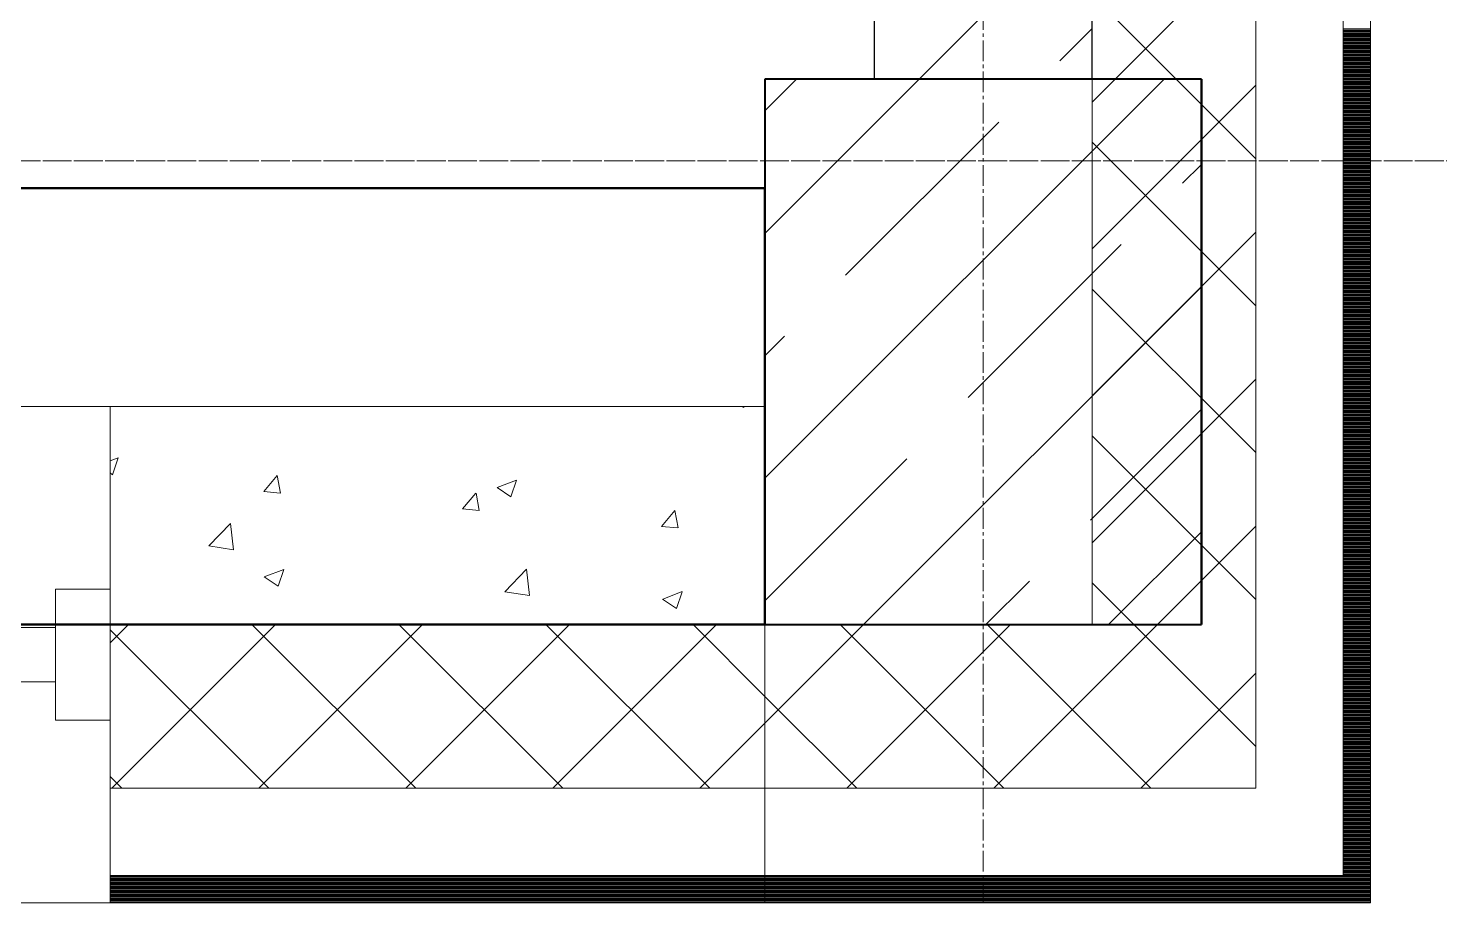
# Model space of a CAD drawing. Header units: millimetres. Extents: x -24360 to 609566, y -391049 to 148426.
# Drawn here: x 227575 to 228868, y -261121 to -260319 of the extents above; entities that cross this region are included whole.
import ezdxf

# ---------------------------------------------------------------- set-up
doc = ezdxf.new("R2010")
doc.units = ezdxf.units.MM
doc.linetypes.add('CENTER2', pattern=[28.575, 19.05, -3.175, 3.175, -3.175])
doc.linetypes.add('HIDDEN2', pattern=[4.7625, 3.175, -1.5875])
for name, color, linetype, lineweight in [('A-Wall_Материал_Газоблок_Контур', 250, 'Continuous', 0), ('АР_Колонны', 70, 'Continuous', 30), ('АР_Окна', 4, 'Continuous', 5), ('АР_Стены ЖБ', 7, 'Continuous', 30), ('АР_Стены ПЕНОблок', 52, 'Continuous', 20), ('АР_Тонкая', 254, 'Continuous', 5), ('АР_Утеплитель', 31, 'Continuous', 0), ('АР_Штриховка', 8, 'Continuous', 0)]:
    doc.layers.add(name, color=color, linetype=linetype, lineweight=lineweight)
doc.layers.add('АР_Оси_РД_100', color=7, linetype='Continuous', lineweight=0, true_color=0x525252)
doc.layers.add('КР_Балки-0.5', color=60, linetype='Continuous', lineweight=50, plot=False)

msp = doc.modelspace()

# ---------------------------------------------------------------- linework, layer by layer
at = {"layer": 'A-Wall_Материал_Газоблок_Контур', "color": 18, "linetype": 'Continuous', "lineweight": 0, "true_color": 0x000000}
for p, q in [((227650, -260665.584), (225250, -260665.584)), ((225250, -261120.584), (227650, -261120.584))]:
    msp.add_line(p, q, dxfattribs=at)
at = {"layer": 'АР_Колонны', "color": 18, "linetype": 'HIDDEN2', "lineweight": 25, "true_color": 0x000000}
for p, q in [((228250, -260365.584), (228650, -260365.584)), ((228250, -260865.584), (228250, -260365.584)), ((228650, -260365.584), (228650, -260865.584)), ((228650, -260865.584), (228250, -260865.584))]:
    msp.add_line(p, q, dxfattribs=at)
at = {"layer": 'АР_Колонны', "color": 18, "linetype": 'Continuous', "lineweight": 30, "true_color": 0x000000}
for p, q in [((228650, -260365.584), (228250, -260365.584)), ((228250, -260365.584), (228250, -260865.584)), ((228650, -260865.584), (228650, -260365.584)), ((228250, -260865.584), (228650, -260865.584))]:
    msp.add_line(p, q, dxfattribs=at)
at = {"layer": 'АР_Окна', "color": 18, "linetype": 'Continuous', "lineweight": 5, "true_color": 0x000000}
for p, q in [((227650, -260665.584), (225250, -260665.584)), ((227650, -260833.084), (227600, -260833.084)), ((227600, -260833.084), (227600, -260953.084)), ((227650, -260953.084), (227650, -260833.084)), ((225300, -260868.084), (227600, -260868.084)), ((227600, -260868.084), (227600, -260918.084)), ((227600, -260918.084), (225300, -260918.084)), ((227600, -260953.084), (227650, -260953.084)), ((227650, -261120.584), (225250, -261120.584))]:
    msp.add_line(p, q, dxfattribs=at)
at = {"layer": 'АР_Оси_РД_100', "linetype": 'CENTER2'}
for p, q in [((228450, -261120.584), (228450, -235341.905)), ((228450, -261120.584), (228450, -238440.584)), ((205050, -260440.584), (230255, -260440.584))]:
    msp.add_line(p, q, dxfattribs=at)
msp.add_lwpolyline([(206700, -260440.584), (231910, -260440.584), (232410, -260590.584)], dxfattribs=at)
at = {"layer": 'АР_Стены ЖБ', "color": 18, "linetype": 'Continuous', "lineweight": 30, "true_color": 0x000000}
for p, q in [((228350, -256740.584), (228350, -260365.584)), ((228550, -260365.584), (228550, -256740.584)), ((228350, -260365.584), (228550, -260365.584))]:
    msp.add_line(p, q, dxfattribs=at)
at = {"layer": 'АР_Стены ЖБ', "color": 18, "linetype": 'Continuous', "lineweight": 40, "true_color": 0x000000}
for p, q in [((228650, -260365.584), (228250, -260365.584)), ((228250, -260365.584), (228250, -260865.584)), ((228650, -260865.584), (228650, -260365.584)), ((228250, -260865.584), (228650, -260865.584))]:
    msp.add_line(p, q, dxfattribs=at)
at = {"layer": 'АР_Стены ПЕНОблок', "color": 18, "linetype": 'Continuous', "lineweight": 20, "true_color": 0x000000}
for p, q in [((228250, -260665.584), (227650, -260665.584)), ((227650, -260665.584), (227650, -260865.584)), ((228250, -260865.584), (228250, -260665.584)), ((227650, -260865.584), (228250, -260865.584))]:
    msp.add_line(p, q, dxfattribs=at)
at = {"layer": 'АР_Тонкая', "color": 18, "linetype": 'Continuous', "lineweight": 5, "true_color": 0x000000}
for p, q in [((228700, -258490.584), (228700, -261015.584)), ((228780, -261095.584), (228780, -258570.584)), ((228780, -258570.584), (228780, -261095.584)), ((228805, -261120.584), (228805, -258595.584)), ((228250, -261015.584), (227650, -261015.584)), ((227650, -261015.584), (227650, -261095.584)), ((228250, -261095.584), (228250, -261015.584)), ((228700, -261015.584), (228250, -261015.584)), ((228250, -261015.584), (228250, -261095.584)), ((227650, -261095.584), (228250, -261095.584)), ((228250, -261095.584), (227650, -261095.584)), ((227650, -261095.584), (227650, -261120.584)), ((228250, -261120.584), (228250, -261095.584)), ((228250, -261095.584), (228780, -261095.584)), ((228780, -261095.584), (228250, -261095.584)), ((228250, -261095.584), (228250, -261120.584)), ((227650, -261120.584), (228250, -261120.584)), ((228250, -261120.584), (228805, -261120.584))]:
    msp.add_line(p, q, dxfattribs=at)
at = {"layer": 'АР_Утеплитель', "color": 18, "linetype": 'Continuous', "lineweight": 0, "true_color": 0x000000}
for p, q in [((228550, -258340.584), (228550, -260865.584)), ((228700, -261015.584), (228700, -258490.584)), ((228250, -260865.584), (227650, -260865.584)), ((227650, -260865.584), (227650, -261015.584)), ((228250, -261015.584), (228250, -260865.584)), ((228550, -260865.584), (228250, -260865.584)), ((228250, -260865.584), (228250, -261015.584)), ((227650, -261015.584), (228250, -261015.584)), ((228250, -261015.584), (228700, -261015.584))]:
    msp.add_line(p, q, dxfattribs=at)
at = {"layer": 'АР_Штриховка', "color": 18, "linetype": 'Continuous', "lineweight": 5, "true_color": 0x000000}
for p, q in [((228391.315, -260365.584), (228550, -260206.899)), ((228520.414, -260348.738), (228550, -260319.152)), ((228250, -260506.899), (228391.315, -260365.584)), ((228250, -260731.405), (228615.822, -260365.584)), ((228250, -260394.646), (228279.062, -260365.584)), ((228323.971, -260545.181), (228464.287, -260404.865)), ((228632.667, -260460.991), (228650, -260443.659)), ((228436.224, -260657.434), (228576.541, -260517.118)), ((228340.328, -260865.584), (228650, -260555.912)), ((228250, -260619.152), (228267.844, -260601.308)), ((228548.477, -260769.688), (228650, -260668.165)), ((228250, -260843.659), (228380.097, -260713.561)), ((228564.834, -260865.584), (228650, -260780.418)), ((228452.581, -260865.584), (228492.351, -260825.814))]:
    msp.add_line(p, q, dxfattribs=at)
at = {"layer": 'АР_Штриховка', "color": 18, "linetype": 'Continuous', "lineweight": 0, "true_color": 0x000000}
for p, q in [((228550, -260386.504), (228700, -260236.504)), ((228700, -260438.521), (228550, -260288.521)), ((228780, -260319.584), (228805, -260319.584)), ((228780, -260320.584), (228805, -260320.584)), ((228780, -260321.584), (228805, -260321.584)), ((228780, -260322.584), (228805, -260322.584)), ((228780, -260323.584), (228805, -260323.584)), ((228780, -260324.584), (228805, -260324.584)), ((228780, -260325.584), (228805, -260325.584)), ((228780, -260326.584), (228805, -260326.584)), ((228780, -260327.584), (228805, -260327.584)), ((228780, -260328.584), (228805, -260328.584)), ((228780, -260329.584), (228805, -260329.584)), ((228780, -260330.584), (228805, -260330.584)), ((228780, -260331.584), (228805, -260331.584)), ((228780, -260332.584), (228805, -260332.584)), ((228780, -260333.584), (228805, -260333.584)), ((228780, -260334.584), (228805, -260334.584)), ((228780, -260335.584), (228805, -260335.584)), ((228780, -260336.584), (228805, -260336.584)), ((228780, -260337.584), (228805, -260337.584)), ((228780, -260338.584), (228805, -260338.584)), ((228780, -260339.584), (228805, -260339.584)), ((228780, -260340.584), (228805, -260340.584)), ((228780, -260341.584), (228805, -260341.584)), ((228780, -260342.584), (228805, -260342.584)), ((228780, -260343.584), (228805, -260343.584)), ((228780, -260344.584), (228805, -260344.584)), ((228780, -260345.584), (228805, -260345.584)), ((228780, -260346.584), (228805, -260346.584)), ((228780, -260347.584), (228805, -260347.584)), ((228780, -260348.584), (228805, -260348.584)), ((228780, -260349.584), (228805, -260349.584)), ((228780, -260350.584), (228805, -260350.584)), ((228780, -260351.584), (228805, -260351.584)), ((228780, -260352.584), (228805, -260352.584)), ((228780, -260353.584), (228805, -260353.584)), ((228780, -260354.584), (228805, -260354.584)), ((228780, -260355.584), (228805, -260355.584)), ((228780, -260356.584), (228805, -260356.584)), ((228780, -260357.584), (228805, -260357.584)), ((228780, -260358.584), (228805, -260358.584)), ((228780, -260359.584), (228805, -260359.584)), ((228780, -260360.584), (228805, -260360.584)), ((228550, -260521.208), (228700, -260371.208)), ((228780, -260361.584), (228805, -260361.584)), ((228780, -260362.584), (228805, -260362.584)), ((228780, -260363.584), (228805, -260363.584)), ((228780, -260364.584), (228805, -260364.584)), ((228780, -260365.584), (228805, -260365.584)), ((228780, -260366.584), (228805, -260366.584)), ((228780, -260367.584), (228805, -260367.584)), ((228780, -260368.584), (228805, -260368.584)), ((228780, -260369.584), (228805, -260369.584)), ((228780, -260370.584), (228805, -260370.584)), ((228780, -260371.584), (228805, -260371.584)), ((228780, -260372.584), (228805, -260372.584)), ((228780, -260373.584), (228805, -260373.584)), ((228780, -260374.584), (228805, -260374.584)), ((228780, -260375.584), (228805, -260375.584)), ((228780, -260376.584), (228805, -260376.584)), ((228780, -260377.584), (228805, -260377.584)), ((228780, -260378.584), (228805, -260378.584)), ((228780, -260379.584), (228805, -260379.584)), ((228780, -260380.584), (228805, -260380.584)), ((228780, -260381.584), (228805, -260381.584)), ((228780, -260382.584), (228805, -260382.584)), ((228780, -260383.584), (228805, -260383.584)), ((228780, -260384.584), (228805, -260384.584)), ((228780, -260385.584), (228805, -260385.584)), ((228780, -260386.584), (228805, -260386.584)), ((228780, -260387.584), (228805, -260387.584)), ((228780, -260388.584), (228805, -260388.584)), ((228780, -260389.584), (228805, -260389.584)), ((228780, -260390.584), (228805, -260390.584)), ((228780, -260391.584), (228805, -260391.584)), ((228780, -260392.584), (228805, -260392.584)), ((228780, -260393.584), (228805, -260393.584)), ((228780, -260394.584), (228805, -260394.584)), ((228780, -260395.584), (228805, -260395.584)), ((228780, -260396.584), (228805, -260396.584)), ((228780, -260397.584), (228805, -260397.584)), ((228780, -260398.584), (228805, -260398.584)), ((228780, -260399.584), (228805, -260399.584)), ((228780, -260400.584), (228805, -260400.584)), ((228780, -260401.584), (228805, -260401.584)), ((228780, -260402.584), (228805, -260402.584)), ((228780, -260403.584), (228805, -260403.584)), ((228780, -260404.584), (228805, -260404.584)), ((228780, -260405.584), (228805, -260405.584)), ((228780, -260406.584), (228805, -260406.584)), ((228780, -260407.584), (228805, -260407.584)), ((228780, -260408.584), (228805, -260408.584)), ((228780, -260409.584), (228805, -260409.584)), ((228780, -260410.584), (228805, -260410.584)), ((228780, -260411.584), (228805, -260411.584)), ((228780, -260412.584), (228805, -260412.584)), ((228700, -260573.225), (228550, -260423.225)), ((228780, -260413.584), (228805, -260413.584)), ((228780, -260414.584), (228805, -260414.584)), ((228780, -260415.584), (228805, -260415.584)), ((228780, -260416.584), (228805, -260416.584)), ((228780, -260417.584), (228805, -260417.584)), ((228780, -260418.584), (228805, -260418.584)), ((228780, -260419.584), (228805, -260419.584)), ((228780, -260420.584), (228805, -260420.584)), ((228780, -260421.584), (228805, -260421.584)), ((228780, -260422.584), (228805, -260422.584)), ((228780, -260423.584), (228805, -260423.584)), ((228780, -260424.584), (228805, -260424.584)), ((228780, -260425.584), (228805, -260425.584)), ((228780, -260426.584), (228805, -260426.584)), ((228780, -260427.584), (228805, -260427.584)), ((228780, -260428.584), (228805, -260428.584)), ((228780, -260429.584), (228805, -260429.584)), ((228780, -260430.584), (228805, -260430.584)), ((228780, -260431.584), (228805, -260431.584)), ((228780, -260432.584), (228805, -260432.584)), ((228780, -260433.584), (228805, -260433.584)), ((228780, -260434.584), (228805, -260434.584)), ((228780, -260435.584), (228805, -260435.584)), ((228780, -260436.584), (228805, -260436.584)), ((228780, -260437.584), (228805, -260437.584)), ((228780, -260438.584), (228805, -260438.584)), ((228780, -260439.584), (228805, -260439.584)), ((228780, -260440.584), (228805, -260440.584)), ((228780, -260441.584), (228805, -260441.584)), ((228780, -260442.584), (228805, -260442.584)), ((228780, -260443.584), (228805, -260443.584)), ((228780, -260444.584), (228805, -260444.584)), ((228780, -260445.584), (228805, -260445.584)), ((228780, -260446.584), (228805, -260446.584)), ((228780, -260447.584), (228805, -260447.584)), ((228780, -260448.584), (228805, -260448.584)), ((228780, -260449.584), (228805, -260449.584)), ((228780, -260450.584), (228805, -260450.584)), ((228780, -260451.584), (228805, -260451.584)), ((228780, -260452.584), (228805, -260452.584)), ((228780, -260453.584), (228805, -260453.584)), ((228780, -260454.584), (228805, -260454.584)), ((228780, -260455.584), (228805, -260455.584)), ((228780, -260456.584), (228805, -260456.584)), ((228780, -260457.584), (228805, -260457.584)), ((228780, -260458.584), (228805, -260458.584)), ((228780, -260459.584), (228805, -260459.584)), ((228780, -260460.584), (228805, -260460.584)), ((228780, -260461.584), (228805, -260461.584)), ((228780, -260462.584), (228805, -260462.584)), ((228780, -260463.584), (228805, -260463.584)), ((228780, -260464.584), (228805, -260464.584)), ((228780, -260465.584), (228805, -260465.584)), ((228780, -260466.584), (228805, -260466.584)), ((228780, -260467.584), (228805, -260467.584)), ((228780, -260468.584), (228805, -260468.584)), ((228780, -260469.584), (228805, -260469.584)), ((228780, -260470.584), (228805, -260470.584)), ((228780, -260471.584), (228805, -260471.584)), ((228780, -260472.584), (228805, -260472.584)), ((228780, -260473.584), (228805, -260473.584)), ((228780, -260474.584), (228805, -260474.584)), ((228780, -260475.584), (228805, -260475.584)), ((228780, -260476.584), (228805, -260476.584)), ((228780, -260477.584), (228805, -260477.584)), ((228780, -260478.584), (228805, -260478.584)), ((228780, -260479.584), (228805, -260479.584)), ((228780, -260480.584), (228805, -260480.584)), ((228780, -260481.584), (228805, -260481.584)), ((228780, -260482.584), (228805, -260482.584)), ((228780, -260483.584), (228805, -260483.584)), ((228780, -260484.584), (228805, -260484.584)), ((228780, -260485.584), (228805, -260485.584)), ((228780, -260486.584), (228805, -260486.584)), ((228780, -260487.584), (228805, -260487.584)), ((228780, -260488.584), (228805, -260488.584)), ((228780, -260489.584), (228805, -260489.584)), ((228780, -260490.584), (228805, -260490.584)), ((228780, -260491.584), (228805, -260491.584)), ((228780, -260492.584), (228805, -260492.584)), ((228780, -260493.584), (228805, -260493.584)), ((228780, -260494.584), (228805, -260494.584)), ((228780, -260495.584), (228805, -260495.584)), ((228780, -260496.584), (228805, -260496.584)), ((228780, -260497.584), (228805, -260497.584)), ((228780, -260498.584), (228805, -260498.584)), ((228780, -260499.584), (228805, -260499.584)), ((228780, -260500.584), (228805, -260500.584)), ((228780, -260501.584), (228805, -260501.584)), ((228780, -260502.584), (228805, -260502.584)), ((228550, -260655.912), (228700, -260505.912)), ((228780, -260503.584), (228805, -260503.584)), ((228780, -260504.584), (228805, -260504.584)), ((228780, -260505.584), (228805, -260505.584)), ((228780, -260506.584), (228805, -260506.584)), ((228780, -260507.584), (228805, -260507.584)), ((228780, -260508.584), (228805, -260508.584)), ((228780, -260509.584), (228805, -260509.584)), ((228780, -260510.584), (228805, -260510.584)), ((228780, -260511.584), (228805, -260511.584)), ((228780, -260512.584), (228805, -260512.584)), ((228780, -260513.584), (228805, -260513.584)), ((228780, -260514.584), (228805, -260514.584)), ((228780, -260515.584), (228805, -260515.584)), ((228780, -260516.584), (228805, -260516.584)), ((228780, -260517.584), (228805, -260517.584)), ((228780, -260518.584), (228805, -260518.584)), ((228780, -260519.584), (228805, -260519.584)), ((228780, -260520.584), (228805, -260520.584)), ((228780, -260521.584), (228805, -260521.584)), ((228780, -260522.584), (228805, -260522.584)), ((228780, -260523.584), (228805, -260523.584)), ((228780, -260524.584), (228805, -260524.584)), ((228780, -260525.584), (228805, -260525.584)), ((228780, -260526.584), (228805, -260526.584)), ((228780, -260527.584), (228805, -260527.584)), ((228780, -260528.584), (228805, -260528.584)), ((228780, -260529.584), (228805, -260529.584)), ((228780, -260530.584), (228805, -260530.584)), ((228780, -260531.584), (228805, -260531.584)), ((228780, -260532.584), (228805, -260532.584)), ((228780, -260533.584), (228805, -260533.584)), ((228780, -260534.584), (228805, -260534.584)), ((228780, -260535.584), (228805, -260535.584)), ((228780, -260536.584), (228805, -260536.584)), ((228780, -260537.584), (228805, -260537.584)), ((228780, -260538.584), (228805, -260538.584)), ((228780, -260539.584), (228805, -260539.584)), ((228780, -260540.584), (228805, -260540.584)), ((228780, -260541.584), (228805, -260541.584)), ((228780, -260542.584), (228805, -260542.584)), ((228780, -260543.584), (228805, -260543.584)), ((228780, -260544.584), (228805, -260544.584)), ((228780, -260545.584), (228805, -260545.584)), ((228780, -260546.584), (228805, -260546.584)), ((228780, -260547.584), (228805, -260547.584)), ((228780, -260548.584), (228805, -260548.584)), ((228780, -260549.584), (228805, -260549.584)), ((228780, -260550.584), (228805, -260550.584)), ((228780, -260551.584), (228805, -260551.584)), ((228780, -260552.584), (228805, -260552.584)), ((228780, -260553.584), (228805, -260553.584)), ((228780, -260554.584), (228805, -260554.584)), ((228700, -260707.929), (228550, -260557.929)), ((228780, -260555.584), (228805, -260555.584)), ((228780, -260556.584), (228805, -260556.584)), ((228780, -260557.584), (228805, -260557.584)), ((228780, -260558.584), (228805, -260558.584)), ((228780, -260559.584), (228805, -260559.584)), ((228780, -260560.584), (228805, -260560.584)), ((228780, -260561.584), (228805, -260561.584)), ((228780, -260562.584), (228805, -260562.584)), ((228780, -260563.584), (228805, -260563.584)), ((228780, -260564.584), (228805, -260564.584)), ((228780, -260565.584), (228805, -260565.584)), ((228780, -260566.584), (228805, -260566.584)), ((228780, -260567.584), (228805, -260567.584)), ((228780, -260568.584), (228805, -260568.584)), ((228780, -260569.584), (228805, -260569.584)), ((228780, -260570.584), (228805, -260570.584)), ((228780, -260571.584), (228805, -260571.584)), ((228780, -260572.584), (228805, -260572.584)), ((228780, -260573.584), (228805, -260573.584)), ((228780, -260574.584), (228805, -260574.584)), ((228780, -260575.584), (228805, -260575.584)), ((228780, -260576.584), (228805, -260576.584)), ((228780, -260577.584), (228805, -260577.584)), ((228780, -260578.584), (228805, -260578.584)), ((228780, -260579.584), (228805, -260579.584)), ((228780, -260580.584), (228805, -260580.584)), ((228780, -260581.584), (228805, -260581.584)), ((228780, -260582.584), (228805, -260582.584)), ((228780, -260583.584), (228805, -260583.584)), ((228780, -260584.584), (228805, -260584.584)), ((228780, -260585.584), (228805, -260585.584)), ((228780, -260586.584), (228805, -260586.584)), ((228780, -260587.584), (228805, -260587.584)), ((228780, -260588.584), (228805, -260588.584)), ((228780, -260589.584), (228805, -260589.584)), ((228780, -260590.584), (228805, -260590.584)), ((228780, -260591.584), (228805, -260591.584)), ((228780, -260592.584), (228805, -260592.584)), ((228780, -260593.584), (228805, -260593.584)), ((228780, -260594.584), (228805, -260594.584)), ((228780, -260595.584), (228805, -260595.584)), ((228780, -260596.584), (228805, -260596.584)), ((228780, -260597.584), (228805, -260597.584)), ((228780, -260598.584), (228805, -260598.584)), ((228780, -260599.584), (228805, -260599.584)), ((228780, -260600.584), (228805, -260600.584)), ((228780, -260601.584), (228805, -260601.584)), ((228780, -260602.584), (228805, -260602.584)), ((228780, -260603.584), (228805, -260603.584)), ((228780, -260604.584), (228805, -260604.584)), ((228780, -260605.584), (228805, -260605.584)), ((228780, -260606.584), (228805, -260606.584)), ((228780, -260607.584), (228805, -260607.584)), ((228780, -260608.584), (228805, -260608.584)), ((228780, -260609.584), (228805, -260609.584)), ((228780, -260610.584), (228805, -260610.584)), ((228780, -260611.584), (228805, -260611.584)), ((228780, -260612.584), (228805, -260612.584)), ((228780, -260613.584), (228805, -260613.584)), ((228780, -260614.584), (228805, -260614.584)), ((228780, -260615.584), (228805, -260615.584)), ((228780, -260616.584), (228805, -260616.584)), ((228780, -260617.584), (228805, -260617.584)), ((228780, -260618.584), (228805, -260618.584)), ((228780, -260619.584), (228805, -260619.584)), ((228780, -260620.584), (228805, -260620.584)), ((228780, -260621.584), (228805, -260621.584)), ((228780, -260622.584), (228805, -260622.584)), ((228780, -260623.584), (228805, -260623.584)), ((228780, -260624.584), (228805, -260624.584)), ((228780, -260625.584), (228805, -260625.584)), ((228780, -260626.584), (228805, -260626.584)), ((228780, -260627.584), (228805, -260627.584)), ((228780, -260628.584), (228805, -260628.584)), ((228780, -260629.584), (228805, -260629.584)), ((228780, -260630.584), (228805, -260630.584)), ((228780, -260631.584), (228805, -260631.584)), ((228780, -260632.584), (228805, -260632.584)), ((228550, -260790.616), (228700, -260640.616)), ((228780, -260633.584), (228805, -260633.584)), ((228780, -260634.584), (228805, -260634.584)), ((228780, -260635.584), (228805, -260635.584)), ((228780, -260636.584), (228805, -260636.584)), ((228780, -260637.584), (228805, -260637.584)), ((228780, -260638.584), (228805, -260638.584)), ((228780, -260639.584), (228805, -260639.584)), ((228780, -260640.584), (228805, -260640.584)), ((228780, -260641.584), (228805, -260641.584)), ((228780, -260642.584), (228805, -260642.584)), ((228780, -260643.584), (228805, -260643.584)), ((228780, -260644.584), (228805, -260644.584)), ((228780, -260645.584), (228805, -260645.584)), ((228780, -260646.584), (228805, -260646.584)), ((228780, -260647.584), (228805, -260647.584)), ((228780, -260648.584), (228805, -260648.584)), ((228780, -260649.584), (228805, -260649.584)), ((228780, -260650.584), (228805, -260650.584)), ((228780, -260651.584), (228805, -260651.584)), ((228780, -260652.584), (228805, -260652.584)), ((228780, -260653.584), (228805, -260653.584)), ((228780, -260654.584), (228805, -260654.584)), ((228780, -260655.584), (228805, -260655.584)), ((228780, -260656.584), (228805, -260656.584)), ((228780, -260657.584), (228805, -260657.584)), ((228780, -260658.584), (228805, -260658.584)), ((228229.315, -260665.584), (228230.748, -260666.55)), ((228230.753, -260666.552), (228231.078, -260665.584)), ((228780, -260659.584), (228805, -260659.584)), ((228780, -260660.584), (228805, -260660.584)), ((228780, -260661.584), (228805, -260661.584)), ((228780, -260662.584), (228805, -260662.584)), ((228780, -260663.584), (228805, -260663.584)), ((228780, -260664.584), (228805, -260664.584)), ((228780, -260665.584), (228805, -260665.584)), ((228780, -260666.584), (228805, -260666.584)), ((228780, -260667.584), (228805, -260667.584)), ((228780, -260668.584), (228805, -260668.584)), ((228780, -260669.584), (228805, -260669.584)), ((228780, -260670.584), (228805, -260670.584)), ((228780, -260671.584), (228805, -260671.584)), ((228780, -260672.584), (228805, -260672.584)), ((228780, -260673.584), (228805, -260673.584)), ((228780, -260674.584), (228805, -260674.584)), ((228780, -260675.584), (228805, -260675.584)), ((228780, -260676.584), (228805, -260676.584)), ((228780, -260677.584), (228805, -260677.584)), ((228780, -260678.584), (228805, -260678.584)), ((228780, -260679.584), (228805, -260679.584)), ((228780, -260680.584), (228805, -260680.584)), ((228780, -260681.584), (228805, -260681.584)), ((228780, -260682.584), (228805, -260682.584)), ((228780, -260683.584), (228805, -260683.584)), ((228700, -260842.633), (228550, -260692.633)), ((228780, -260684.584), (228805, -260684.584)), ((228780, -260685.584), (228805, -260685.584)), ((228780, -260686.584), (228805, -260686.584)), ((228780, -260687.584), (228805, -260687.584)), ((228780, -260688.584), (228805, -260688.584)), ((228780, -260689.584), (228805, -260689.584)), ((228780, -260690.584), (228805, -260690.584)), ((228780, -260691.584), (228805, -260691.584)), ((228780, -260692.584), (228805, -260692.584)), ((228780, -260693.584), (228805, -260693.584)), ((228780, -260694.584), (228805, -260694.584)), ((228780, -260695.584), (228805, -260695.584)), ((228780, -260696.584), (228805, -260696.584)), ((228780, -260697.584), (228805, -260697.584)), ((228780, -260698.584), (228805, -260698.584)), ((228780, -260699.584), (228805, -260699.584)), ((228780, -260700.584), (228805, -260700.584)), ((228780, -260701.584), (228805, -260701.584)), ((228780, -260702.584), (228805, -260702.584)), ((228780, -260703.584), (228805, -260703.584)), ((228780, -260704.584), (228805, -260704.584)), ((228780, -260705.584), (228805, -260705.584)), ((228780, -260706.584), (228805, -260706.584)), ((228780, -260707.584), (228805, -260707.584)), ((228780, -260708.584), (228805, -260708.584)), ((228780, -260709.584), (228805, -260709.584)), ((227650, -260715.596), (227657.476, -260712.726)), ((227652.306, -260728.132), (227657.456, -260712.783)), ((228780, -260710.584), (228805, -260710.584)), ((228780, -260711.584), (228805, -260711.584)), ((228780, -260712.584), (228805, -260712.584)), ((228780, -260713.584), (228805, -260713.584)), ((228780, -260714.584), (228805, -260714.584)), ((228780, -260715.584), (228805, -260715.584)), ((228780, -260716.584), (228805, -260716.584)), ((228780, -260717.584), (228805, -260717.584)), ((228780, -260718.584), (228805, -260718.584)), ((228780, -260719.584), (228805, -260719.584)), ((228780, -260720.584), (228805, -260720.584)), ((228780, -260721.584), (228805, -260721.584)), ((228780, -260722.584), (228805, -260722.584)), ((227650, -260726.579), (227652.301, -260728.131)), ((227790.798, -260743.634), (227803.043, -260729.041)), ((227806.067, -260744.948), (227803.131, -260729.027)), ((228004.723, -260739.895), (228022.507, -260733.068)), ((228017.337, -260748.475), (228022.487, -260733.126)), ((228780, -260723.584), (228805, -260723.584)), ((228780, -260724.584), (228805, -260724.584)), ((228780, -260725.584), (228805, -260725.584)), ((228780, -260726.584), (228805, -260726.584)), ((228780, -260727.584), (228805, -260727.584)), ((228780, -260728.584), (228805, -260728.584)), ((228780, -260729.584), (228805, -260729.584)), ((228780, -260730.584), (228805, -260730.584)), ((228780, -260731.584), (228805, -260731.584)), ((228780, -260732.584), (228805, -260732.584)), ((228780, -260733.584), (228805, -260733.584)), ((228780, -260734.584), (228805, -260734.584)), ((228780, -260735.584), (228805, -260735.584)), ((227790.798, -260743.636), (227805.98, -260744.964)), ((227972.983, -260759.573), (227985.228, -260744.98)), ((227988.252, -260760.887), (227985.315, -260744.966)), ((228004.697, -260739.951), (228017.332, -260748.473)), ((228780, -260736.584), (228805, -260736.584)), ((228780, -260737.584), (228805, -260737.584)), ((228780, -260738.584), (228805, -260738.584)), ((228780, -260739.584), (228805, -260739.584)), ((228780, -260740.584), (228805, -260740.584)), ((228780, -260741.584), (228805, -260741.584)), ((228780, -260742.584), (228805, -260742.584)), ((228780, -260743.584), (228805, -260743.584)), ((228780, -260744.584), (228805, -260744.584)), ((228780, -260745.584), (228805, -260745.584)), ((228780, -260746.584), (228805, -260746.584)), ((228780, -260747.584), (228805, -260747.584)), ((228780, -260748.584), (228805, -260748.584)), ((227972.983, -260759.575), (227988.165, -260760.903)), ((228155.168, -260775.512), (228167.413, -260760.919)), ((228170.436, -260776.826), (228167.499, -260760.905)), ((228780, -260749.584), (228805, -260749.584)), ((228780, -260750.584), (228805, -260750.584)), ((228780, -260751.584), (228805, -260751.584)), ((228780, -260752.584), (228805, -260752.584)), ((228780, -260753.584), (228805, -260753.584)), ((228780, -260754.584), (228805, -260754.584)), ((228780, -260755.584), (228805, -260755.584)), ((228780, -260756.584), (228805, -260756.584)), ((228780, -260757.584), (228805, -260757.584)), ((228780, -260758.584), (228805, -260758.584)), ((228780, -260759.584), (228805, -260759.584)), ((228780, -260760.584), (228805, -260760.584)), ((228780, -260761.584), (228805, -260761.584)), ((227740.578, -260793.405), (227760.362, -260772.786)), ((227763.193, -260796.905), (227760.387, -260772.783)), ((228780, -260762.584), (228805, -260762.584)), ((228780, -260763.584), (228805, -260763.584)), ((228780, -260764.584), (228805, -260764.584)), ((228780, -260765.584), (228805, -260765.584)), ((228780, -260766.584), (228805, -260766.584)), ((228780, -260767.584), (228805, -260767.584)), ((228780, -260768.584), (228805, -260768.584)), ((228780, -260769.584), (228805, -260769.584)), ((228780, -260770.584), (228805, -260770.584)), ((228780, -260771.584), (228805, -260771.584)), ((228780, -260772.584), (228805, -260772.584)), ((228780, -260773.584), (228805, -260773.584)), ((228780, -260774.584), (228805, -260774.584)), ((228155.167, -260775.514), (228170.349, -260776.842)), ((228579.868, -260895.452), (228700, -260775.32)), ((228780, -260775.584), (228805, -260775.584)), ((228780, -260776.584), (228805, -260776.584)), ((228780, -260777.584), (228805, -260777.584)), ((228780, -260778.584), (228805, -260778.584)), ((228780, -260779.584), (228805, -260779.584)), ((228780, -260780.584), (228805, -260780.584)), ((228780, -260781.584), (228805, -260781.584)), ((228780, -260782.584), (228805, -260782.584)), ((228780, -260783.584), (228805, -260783.584)), ((228780, -260784.584), (228805, -260784.584)), ((228780, -260785.584), (228805, -260785.584)), ((228780, -260786.584), (228805, -260786.584)), ((228780, -260787.584), (228805, -260787.584)), ((227740.596, -260793.444), (227763.186, -260796.947)), ((228780, -260788.584), (228805, -260788.584)), ((228780, -260789.584), (228805, -260789.584)), ((228780, -260790.584), (228805, -260790.584)), ((228780, -260791.584), (228805, -260791.584)), ((228780, -260792.584), (228805, -260792.584)), ((228780, -260793.584), (228805, -260793.584)), ((228780, -260794.584), (228805, -260794.584)), ((228780, -260795.584), (228805, -260795.584)), ((228780, -260796.584), (228805, -260796.584)), ((228780, -260797.584), (228805, -260797.584)), ((228780, -260798.584), (228805, -260798.584)), ((228780, -260799.584), (228805, -260799.584)), ((228780, -260800.584), (228805, -260800.584)), ((228780, -260801.584), (228805, -260801.584)), ((228780, -260802.584), (228805, -260802.584)), ((228780, -260803.584), (228805, -260803.584)), ((228780, -260804.584), (228805, -260804.584)), ((228780, -260805.584), (228805, -260805.584)), ((228780, -260806.584), (228805, -260806.584)), ((228780, -260807.584), (228805, -260807.584)), ((228780, -260808.584), (228805, -260808.584)), ((228780, -260809.584), (228805, -260809.584)), ((228780, -260810.584), (228805, -260810.584)), ((228780, -260811.584), (228805, -260811.584)), ((228780, -260812.584), (228805, -260812.584)), ((228780, -260813.584), (228805, -260813.584)), ((227791.281, -260821.874), (227803.915, -260830.396)), ((227791.306, -260821.818), (227809.091, -260814.991)), ((227803.921, -260830.398), (227809.071, -260815.049)), ((228011.657, -260835.447), (228031.441, -260814.828)), ((228034.272, -260838.948), (228031.465, -260814.825)), ((228780, -260814.584), (228805, -260814.584)), ((228780, -260815.584), (228805, -260815.584)), ((228780, -260816.584), (228805, -260816.584)), ((228780, -260817.584), (228805, -260817.584)), ((228780, -260818.584), (228805, -260818.584)), ((228780, -260819.584), (228805, -260819.584)), ((228780, -260820.584), (228805, -260820.584)), ((228780, -260821.584), (228805, -260821.584)), ((228780, -260822.584), (228805, -260822.584)), ((228780, -260823.584), (228805, -260823.584)), ((228780, -260824.584), (228805, -260824.584)), ((228780, -260825.584), (228805, -260825.584)), ((228780, -260826.584), (228805, -260826.584)), ((228011.675, -260835.486), (228034.265, -260838.989)), ((228156.337, -260842.16), (228174.122, -260835.333)), ((228168.951, -260850.74), (228174.102, -260835.391)), ((228700, -260977.337), (228550, -260827.337)), ((228780, -260827.584), (228805, -260827.584)), ((228780, -260828.584), (228805, -260828.584)), ((228780, -260829.584), (228805, -260829.584)), ((228780, -260830.584), (228805, -260830.584)), ((228780, -260831.584), (228805, -260831.584)), ((228780, -260832.584), (228805, -260832.584)), ((228780, -260833.584), (228805, -260833.584)), ((228780, -260834.584), (228805, -260834.584)), ((228780, -260835.584), (228805, -260835.584)), ((228780, -260836.584), (228805, -260836.584)), ((228780, -260837.584), (228805, -260837.584)), ((228780, -260838.584), (228805, -260838.584)), ((228780, -260839.584), (228805, -260839.584)), ((228156.312, -260842.216), (228168.946, -260850.738)), ((228780, -260840.584), (228805, -260840.584)), ((228780, -260841.584), (228805, -260841.584)), ((228780, -260842.584), (228805, -260842.584)), ((228780, -260843.584), (228805, -260843.584)), ((228780, -260844.584), (228805, -260844.584)), ((228780, -260845.584), (228805, -260845.584)), ((228780, -260846.584), (228805, -260846.584)), ((228780, -260847.584), (228805, -260847.584)), ((228780, -260848.584), (228805, -260848.584)), ((228780, -260849.584), (228805, -260849.584)), ((228780, -260850.584), (228805, -260850.584)), ((228780, -260851.584), (228805, -260851.584)), ((228780, -260852.584), (228805, -260852.584)), ((227650, -260882.393), (227666.809, -260865.584)), ((227651.513, -261015.584), (227801.513, -260865.584)), ((227930.023, -261015.584), (227780.023, -260865.584)), ((227786.217, -261015.584), (227936.217, -260865.584)), ((228064.727, -261015.584), (227914.727, -260865.584)), ((227920.92, -261015.584), (228070.92, -260865.584)), ((228199.431, -261015.584), (228049.431, -260865.584)), ((228055.624, -261015.584), (228205.624, -260865.584)), ((228250, -260931.448), (228184.135, -260865.584)), ((228250, -260955.912), (228340.328, -260865.584)), ((228468.839, -261015.584), (228318.839, -260865.584)), ((228325.032, -261015.584), (228475.032, -260865.584)), ((228603.543, -261015.584), (228453.543, -260865.584)), ((228780, -260853.584), (228805, -260853.584)), ((228780, -260854.584), (228805, -260854.584)), ((228780, -260855.584), (228805, -260855.584)), ((228780, -260856.584), (228805, -260856.584)), ((228780, -260857.584), (228805, -260857.584)), ((228780, -260858.584), (228805, -260858.584)), ((228780, -260859.584), (228805, -260859.584)), ((228780, -260860.584), (228805, -260860.584)), ((228780, -260861.584), (228805, -260861.584)), ((228780, -260862.584), (228805, -260862.584)), ((228780, -260863.584), (228805, -260863.584)), ((228780, -260864.584), (228805, -260864.584)), ((228780, -260865.584), (228805, -260865.584)), ((227795.32, -261015.584), (227650, -260870.264)), ((228780, -260866.584), (228805, -260866.584)), ((228780, -260867.584), (228805, -260867.584)), ((228780, -260868.584), (228805, -260868.584)), ((228780, -260869.584), (228805, -260869.584)), ((228780, -260870.584), (228805, -260870.584)), ((228780, -260871.584), (228805, -260871.584)), ((228780, -260872.584), (228805, -260872.584)), ((228780, -260873.584), (228805, -260873.584)), ((228780, -260874.584), (228805, -260874.584)), ((228780, -260875.584), (228805, -260875.584)), ((228780, -260876.584), (228805, -260876.584)), ((228780, -260877.584), (228805, -260877.584)), ((228780, -260878.584), (228805, -260878.584)), ((228780, -260879.584), (228805, -260879.584)), ((228780, -260880.584), (228805, -260880.584)), ((228780, -260881.584), (228805, -260881.584)), ((228780, -260882.584), (228805, -260882.584)), ((228780, -260883.584), (228805, -260883.584)), ((228780, -260884.584), (228805, -260884.584)), ((228780, -260885.584), (228805, -260885.584)), ((228780, -260886.584), (228805, -260886.584)), ((228780, -260887.584), (228805, -260887.584)), ((228780, -260888.584), (228805, -260888.584)), ((228780, -260889.584), (228805, -260889.584)), ((228780, -260890.584), (228805, -260890.584)), ((228459.736, -261015.584), (228579.868, -260895.452)), ((228780, -260891.584), (228805, -260891.584)), ((228780, -260892.584), (228805, -260892.584)), ((228780, -260893.584), (228805, -260893.584)), ((228780, -260894.584), (228805, -260894.584)), ((228780, -260895.584), (228805, -260895.584)), ((228780, -260896.584), (228805, -260896.584)), ((228780, -260897.584), (228805, -260897.584)), ((228780, -260898.584), (228805, -260898.584)), ((228780, -260899.584), (228805, -260899.584)), ((228780, -260900.584), (228805, -260900.584)), ((228780, -260901.584), (228805, -260901.584)), ((228780, -260902.584), (228805, -260902.584)), ((228780, -260903.584), (228805, -260903.584)), ((228647.22, -260962.803), (228700, -260910.023)), ((228780, -260904.584), (228805, -260904.584)), ((228780, -260905.584), (228805, -260905.584)), ((228780, -260906.584), (228805, -260906.584)), ((228780, -260907.584), (228805, -260907.584)), ((228780, -260908.584), (228805, -260908.584)), ((228780, -260909.584), (228805, -260909.584)), ((228780, -260910.584), (228805, -260910.584)), ((228780, -260911.584), (228805, -260911.584)), ((228780, -260912.584), (228805, -260912.584)), ((228780, -260913.584), (228805, -260913.584)), ((228780, -260914.584), (228805, -260914.584)), ((228780, -260915.584), (228805, -260915.584)), ((228780, -260916.584), (228805, -260916.584)), ((228780, -260917.584), (228805, -260917.584)), ((228780, -260918.584), (228805, -260918.584)), ((228780, -260919.584), (228805, -260919.584)), ((228780, -260920.584), (228805, -260920.584)), ((228780, -260921.584), (228805, -260921.584)), ((228780, -260922.584), (228805, -260922.584)), ((228780, -260923.584), (228805, -260923.584)), ((228780, -260924.584), (228805, -260924.584)), ((228780, -260925.584), (228805, -260925.584)), ((228780, -260926.584), (228805, -260926.584)), ((228780, -260927.584), (228805, -260927.584)), ((228780, -260928.584), (228805, -260928.584)), ((228780, -260929.584), (228805, -260929.584)), ((228334.135, -261015.584), (228250, -260931.448)), ((228780, -260930.584), (228805, -260930.584)), ((228780, -260931.584), (228805, -260931.584)), ((228780, -260932.584), (228805, -260932.584)), ((228780, -260933.584), (228805, -260933.584)), ((228780, -260934.584), (228805, -260934.584)), ((228780, -260935.584), (228805, -260935.584)), ((228780, -260936.584), (228805, -260936.584)), ((228780, -260937.584), (228805, -260937.584)), ((228780, -260938.584), (228805, -260938.584)), ((228780, -260939.584), (228805, -260939.584)), ((228780, -260940.584), (228805, -260940.584)), ((228780, -260941.584), (228805, -260941.584)), ((228780, -260942.584), (228805, -260942.584)), ((228190.328, -261015.584), (228250, -260955.912)), ((228780, -260943.584), (228805, -260943.584)), ((228780, -260944.584), (228805, -260944.584)), ((228780, -260945.584), (228805, -260945.584)), ((228780, -260946.584), (228805, -260946.584)), ((228780, -260947.584), (228805, -260947.584)), ((228780, -260948.584), (228805, -260948.584)), ((228780, -260949.584), (228805, -260949.584)), ((228780, -260950.584), (228805, -260950.584)), ((228780, -260951.584), (228805, -260951.584)), ((228780, -260952.584), (228805, -260952.584)), ((228780, -260953.584), (228805, -260953.584)), ((228780, -260954.584), (228805, -260954.584)), ((228780, -260955.584), (228805, -260955.584)), ((228594.44, -261015.584), (228647.22, -260962.803)), ((228780, -260956.584), (228805, -260956.584)), ((228780, -260957.584), (228805, -260957.584)), ((228780, -260958.584), (228805, -260958.584)), ((228780, -260959.584), (228805, -260959.584)), ((228780, -260960.584), (228805, -260960.584)), ((228780, -260961.584), (228805, -260961.584)), ((228780, -260962.584), (228805, -260962.584)), ((228780, -260963.584), (228805, -260963.584)), ((228780, -260964.584), (228805, -260964.584)), ((228780, -260965.584), (228805, -260965.584)), ((228780, -260966.584), (228805, -260966.584)), ((228780, -260967.584), (228805, -260967.584)), ((228780, -260968.584), (228805, -260968.584)), ((228780, -260969.584), (228805, -260969.584)), ((228780, -260970.584), (228805, -260970.584)), ((228780, -260971.584), (228805, -260971.584)), ((228780, -260972.584), (228805, -260972.584)), ((228780, -260973.584), (228805, -260973.584)), ((228780, -260974.584), (228805, -260974.584)), ((228780, -260975.584), (228805, -260975.584)), ((228780, -260976.584), (228805, -260976.584)), ((228780, -260977.584), (228805, -260977.584)), ((228780, -260978.584), (228805, -260978.584)), ((228780, -260979.584), (228805, -260979.584)), ((228780, -260980.584), (228805, -260980.584)), ((228780, -260981.584), (228805, -260981.584)), ((228780, -260982.584), (228805, -260982.584)), ((228780, -260983.584), (228805, -260983.584)), ((228780, -260984.584), (228805, -260984.584)), ((228780, -260985.584), (228805, -260985.584)), ((228780, -260986.584), (228805, -260986.584)), ((228780, -260987.584), (228805, -260987.584)), ((228780, -260988.584), (228805, -260988.584)), ((228780, -260989.584), (228805, -260989.584)), ((228780, -260990.584), (228805, -260990.584)), ((228780, -260991.584), (228805, -260991.584)), ((228780, -260992.584), (228805, -260992.584)), ((228780, -260993.584), (228805, -260993.584)), ((228780, -260994.584), (228805, -260994.584)), ((227660.616, -261015.584), (227650, -261004.968)), ((228780, -260995.584), (228805, -260995.584)), ((228780, -260996.584), (228805, -260996.584)), ((228780, -260997.584), (228805, -260997.584)), ((228780, -260998.584), (228805, -260998.584)), ((228780, -260999.584), (228805, -260999.584)), ((228780, -261000.584), (228805, -261000.584)), ((228780, -261001.584), (228805, -261001.584)), ((228780, -261002.584), (228805, -261002.584)), ((228780, -261003.584), (228805, -261003.584)), ((228780, -261004.584), (228805, -261004.584)), ((228780, -261005.584), (228805, -261005.584)), ((228780, -261006.584), (228805, -261006.584)), ((228780, -261007.584), (228805, -261007.584)), ((228780, -261008.584), (228805, -261008.584)), ((228780, -261009.584), (228805, -261009.584)), ((228780, -261010.584), (228805, -261010.584)), ((228780, -261011.584), (228805, -261011.584)), ((228780, -261012.584), (228805, -261012.584)), ((228780, -261013.584), (228805, -261013.584)), ((228780, -261014.584), (228805, -261014.584)), ((228780, -261015.584), (228805, -261015.584)), ((228780, -261016.584), (228805, -261016.584)), ((228780, -261017.584), (228805, -261017.584)), ((228780, -261018.584), (228805, -261018.584)), ((228780, -261019.584), (228805, -261019.584)), ((228780, -261020.584), (228805, -261020.584)), ((228780, -261021.584), (228805, -261021.584)), ((228780, -261022.584), (228805, -261022.584)), ((228780, -261023.584), (228805, -261023.584)), ((228780, -261024.584), (228805, -261024.584)), ((228780, -261025.584), (228805, -261025.584)), ((228780, -261026.584), (228805, -261026.584)), ((228780, -261027.584), (228805, -261027.584)), ((228780, -261028.584), (228805, -261028.584)), ((228780, -261029.584), (228805, -261029.584)), ((228780, -261030.584), (228805, -261030.584)), ((228780, -261031.584), (228805, -261031.584)), ((228780, -261032.584), (228805, -261032.584)), ((228780, -261033.584), (228805, -261033.584)), ((228780, -261034.584), (228805, -261034.584)), ((228780, -261035.584), (228805, -261035.584)), ((228780, -261036.584), (228805, -261036.584)), ((228780, -261037.584), (228805, -261037.584)), ((228780, -261038.584), (228805, -261038.584)), ((228780, -261039.584), (228805, -261039.584)), ((228780, -261040.584), (228805, -261040.584)), ((228780, -261041.584), (228805, -261041.584)), ((228780, -261042.584), (228805, -261042.584)), ((228780, -261043.584), (228805, -261043.584)), ((228780, -261044.584), (228805, -261044.584)), ((228780, -261045.584), (228805, -261045.584)), ((228780, -261046.584), (228805, -261046.584)), ((228780, -261047.584), (228805, -261047.584)), ((228780, -261048.584), (228805, -261048.584)), ((228780, -261049.584), (228805, -261049.584)), ((228780, -261050.584), (228805, -261050.584)), ((228780, -261051.584), (228805, -261051.584)), ((228780, -261052.584), (228805, -261052.584)), ((228780, -261053.584), (228805, -261053.584)), ((228780, -261054.584), (228805, -261054.584)), ((228780, -261055.584), (228805, -261055.584)), ((228780, -261056.584), (228805, -261056.584)), ((228780, -261057.584), (228805, -261057.584)), ((228780, -261058.584), (228805, -261058.584)), ((228780, -261059.584), (228805, -261059.584)), ((228780, -261060.584), (228805, -261060.584)), ((228780, -261061.584), (228805, -261061.584)), ((228780, -261062.584), (228805, -261062.584)), ((228780, -261063.584), (228805, -261063.584)), ((228780, -261064.584), (228805, -261064.584)), ((228780, -261065.584), (228805, -261065.584)), ((228780, -261066.584), (228805, -261066.584)), ((228780, -261067.584), (228805, -261067.584)), ((228780, -261068.584), (228805, -261068.584)), ((228780, -261069.584), (228805, -261069.584)), ((228780, -261070.584), (228805, -261070.584)), ((228780, -261071.584), (228805, -261071.584)), ((228780, -261072.584), (228805, -261072.584)), ((228780, -261073.584), (228805, -261073.584)), ((228780, -261074.584), (228805, -261074.584)), ((228780, -261075.584), (228805, -261075.584)), ((228780, -261076.584), (228805, -261076.584)), ((228780, -261077.584), (228805, -261077.584)), ((228780, -261078.584), (228805, -261078.584)), ((228780, -261079.584), (228805, -261079.584)), ((228780, -261080.584), (228805, -261080.584)), ((228780, -261081.584), (228805, -261081.584)), ((228780, -261082.584), (228805, -261082.584)), ((228780, -261083.584), (228805, -261083.584)), ((228780, -261084.584), (228805, -261084.584)), ((227650, -261095.584), (228250, -261095.584)), ((227650, -261096.584), (228250, -261096.584)), ((227650, -261097.584), (228250, -261097.584)), ((228250, -261095.584), (228780, -261095.584)), ((228250, -261096.584), (228781, -261096.584)), ((228250, -261097.584), (228782, -261097.584)), ((228780, -261085.584), (228805, -261085.584)), ((228780, -261086.584), (228805, -261086.584)), ((228780, -261087.584), (228805, -261087.584)), ((228780, -261088.584), (228805, -261088.584)), ((228780, -261089.584), (228805, -261089.584)), ((228780, -261090.584), (228805, -261090.584)), ((228780, -261091.584), (228805, -261091.584)), ((228780, -261092.584), (228805, -261092.584)), ((228780, -261093.584), (228805, -261093.584)), ((228780, -261094.584), (228805, -261094.584)), ((228780, -261095.584), (228805, -261095.584)), ((228781, -261096.584), (228805, -261096.584)), ((228782, -261097.584), (228805, -261097.584)), ((227650, -261098.584), (228250, -261098.584)), ((227650, -261099.584), (228250, -261099.584)), ((227650, -261100.584), (228250, -261100.584)), ((227650, -261101.584), (228250, -261101.584)), ((227650, -261102.584), (228250, -261102.584)), ((227650, -261103.584), (228250, -261103.584)), ((227650, -261104.584), (228250, -261104.584)), ((227650, -261105.584), (228250, -261105.584)), ((227650, -261106.584), (228250, -261106.584)), ((227650, -261107.584), (228250, -261107.584)), ((227650, -261108.584), (228250, -261108.584)), ((227650, -261109.584), (228250, -261109.584)), ((227650, -261110.584), (228250, -261110.584)), ((228250, -261098.584), (228783, -261098.584)), ((228250, -261099.584), (228784, -261099.584)), ((228250, -261100.584), (228785, -261100.584)), ((228250, -261101.584), (228786, -261101.584)), ((228250, -261102.584), (228787, -261102.584)), ((228250, -261103.584), (228788, -261103.584)), ((228250, -261104.584), (228789, -261104.584)), ((228250, -261105.584), (228790, -261105.584)), ((228250, -261106.584), (228791, -261106.584)), ((228250, -261107.584), (228792, -261107.584)), ((228250, -261108.584), (228793, -261108.584)), ((228250, -261109.584), (228794, -261109.584)), ((228250, -261110.584), (228795, -261110.584)), ((228783, -261098.584), (228805, -261098.584)), ((228784, -261099.584), (228805, -261099.584)), ((228785, -261100.584), (228805, -261100.584)), ((228786, -261101.584), (228805, -261101.584)), ((228787, -261102.584), (228805, -261102.584)), ((228788, -261103.584), (228805, -261103.584)), ((228789, -261104.584), (228805, -261104.584)), ((228790, -261105.584), (228805, -261105.584)), ((228791, -261106.584), (228805, -261106.584)), ((228792, -261107.584), (228805, -261107.584)), ((228793, -261108.584), (228805, -261108.584)), ((228794, -261109.584), (228805, -261109.584)), ((228795, -261110.584), (228805, -261110.584)), ((227650, -261111.584), (228250, -261111.584)), ((227650, -261112.584), (228250, -261112.584)), ((227650, -261113.584), (228250, -261113.584)), ((227650, -261114.584), (228250, -261114.584)), ((227650, -261115.584), (228250, -261115.584)), ((227650, -261116.584), (228250, -261116.584)), ((227650, -261117.584), (228250, -261117.584)), ((227650, -261118.584), (228250, -261118.584)), ((227650, -261119.584), (228250, -261119.584)), ((228250, -261111.584), (228796, -261111.584)), ((228250, -261112.584), (228797, -261112.584)), ((228250, -261113.584), (228798, -261113.584)), ((228250, -261114.584), (228799, -261114.584)), ((228250, -261115.584), (228800, -261115.584)), ((228250, -261116.584), (228801, -261116.584)), ((228250, -261117.584), (228802, -261117.584)), ((228250, -261118.584), (228803, -261118.584)), ((228250, -261119.584), (228804, -261119.584)), ((228796, -261111.584), (228805, -261111.584)), ((228797, -261112.584), (228805, -261112.584)), ((228798, -261113.584), (228805, -261113.584)), ((228799, -261114.584), (228805, -261114.584)), ((228800, -261115.584), (228805, -261115.584)), ((228801, -261116.584), (228805, -261116.584)), ((228802, -261117.584), (228805, -261117.584)), ((228803, -261118.584), (228805, -261118.584)), ((228804, -261119.584), (228805, -261119.584))]:
    msp.add_line(p, q, dxfattribs=at)
at = {"layer": 'КР_Балки-0.5', "color": 18, "ltscale": 200, "true_color": 0x000000}
for p, q in [((228650, -260865.584), (228650, -260365.584)), ((228650, -260865.584), (228650, -260365.584)), ((213575.048, -260465.576), (228250, -260465.584)), ((213575.048, -260465.576), (228250, -260465.584)), ((228250, -260465.584), (228250, -260865.584)), ((228250, -260465.584), (228250, -260865.584)), ((228250, -260865.584), (213575.048, -260865.576)), ((228250, -260865.584), (213575.048, -260865.576))]:
    msp.add_line(p, q, dxfattribs=at)

doc.saveas('drawing.dxf')
